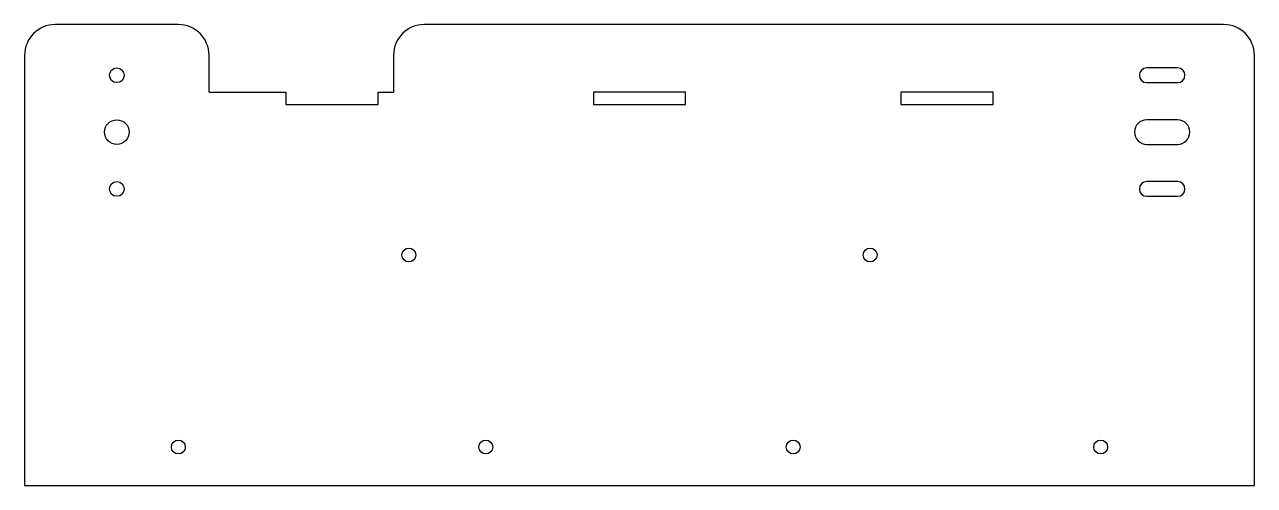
# Model space of a CAD drawing. Header units: millimetres. Extents: x 0 to 400, y 0 to 150.
import ezdxf

# ---------------------------------------------------------------- set-up
doc = ezdxf.new("R2010")
doc.units = ezdxf.units.MM

msp = doc.modelspace()

# ---------------------------------------------------------------- linework, layer by layer
at = {"color": 7, "linetype": 'Continuous', "lineweight": 25}
for p, q in [((50, 150), (10, 150)), ((390, 150), (130, 150)), ((0, 140), (0, 0)), ((60, 128), (60, 140)), ((120, 140), (120, 128)), ((400, 0), (400, 140)), ((375, 135.9), (365, 135.9)), ((365, 131.1), (375, 131.1)), ((60, 128), (85, 128)), ((85, 128), (85, 124)), ((115, 128), (120, 128)), ((115, 124), (115, 128)), ((185, 128), (185, 124)), ((215, 128), (185, 128)), ((215, 124), (215, 128)), ((285, 128), (285, 124)), ((315, 128), (285, 128)), ((315, 124), (315, 128)), ((85, 124), (115, 124)), ((185, 124), (215, 124)), ((285, 124), (315, 124)), ((375, 119), (365, 119)), ((365, 111), (375, 111)), ((375, 98.9), (365, 98.9)), ((365, 94.1), (375, 94.1)), ((0, 0), (400, 0))]:
    msp.add_line(p, q, dxfattribs=at)
for centre, radius in [((30, 133.5), 2.4), ((30, 115), 4), ((30, 96.5), 2.4), ((125, 75), 2.25), ((275, 75), 2.25), ((50, 12.5), 2.25), ((150, 12.5), 2.25), ((250, 12.5), 2.25), ((350, 12.5), 2.25)]:
    msp.add_circle(centre, radius, dxfattribs=at)
for centre, radius, start, end in [((10, 140), 10, 90, 180), ((50, 140), 10, 0, 90), ((130, 140), 10, 90, 180), ((390, 140), 10, 0, 90), ((365, 133.5), 2.4, 90, 270), ((375, 133.5), 2.4, 270, 90), ((365, 115), 4, 90, 270), ((375, 115), 4, 270, 90), ((365, 96.5), 2.4, 90, 270), ((375, 96.5), 2.4, 270, 90)]:
    msp.add_arc(centre, radius, start, end, dxfattribs=at)

doc.saveas('drawing.dxf')
